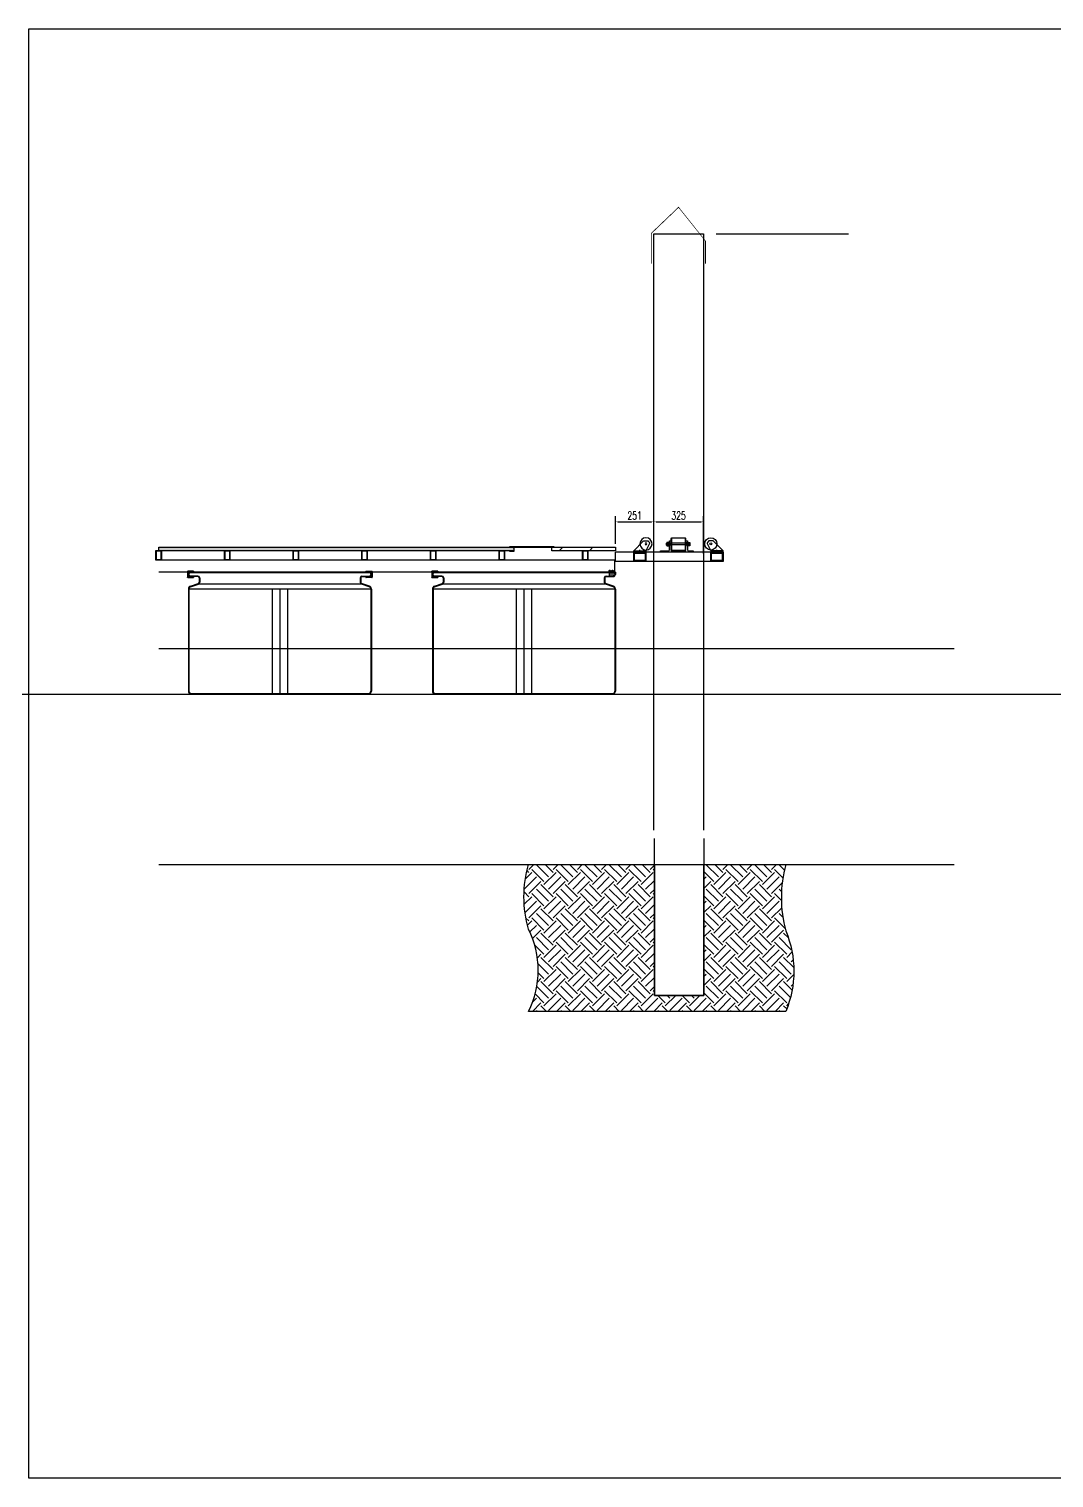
# Model space of a CAD drawing. Header units: millimetres. Extents: x -1714232 to -1367445, y 901519 to 1531173.
# Drawn here: x -1687352 to -1680632, y 901519 to 911023 of the extents above; entities that cross this region are included whole.
import ezdxf

# ---------------------------------------------------------------- set-up
doc = ezdxf.new("R2010")
doc.units = ezdxf.units.MM
doc.header["$LTSCALE"] = 1000
for name, pattern in [('ACAD_ISO03W100', [30, 12, -18]), ('CENTER2', [28.574999999999992, 19.05, -3.174999999999998, 3.174999999999998, -3.174999999999998]), ('DASH', [0.35, 0.25, -0.1]), ('DASHED2', [9.524999999999995, 6.349999999999998, -3.174999999999998]), ('HIDDEN', [0.375, 0.25, -0.125])]:
    doc.linetypes.add(name, pattern=pattern)
doc.layers.get('0').update_dxf_attribs({"linetype": 'CONTINUOUS'})
doc.layers.get('DEFPOINTS').update_dxf_attribs({"linetype": 'CONTINUOUS'})
doc.layers.add('_ACM-LD-SC64', color=251, linetype='CONTINUOUS', lineweight=13)
for name, color, linetype in [('PUB_DIM', 3, 'CONTINUOUS'), ('W-ALUMINUM_FRAME铝架', 30, 'CONTINUOUS'), ('W-FLOAT_BOWL浮筒', 253, 'CONTINUOUS'), ('W-MOUNTING固定方式', 5, 'CONTINUOUS'), ('W-STEEL_FRAME钢架', 3, 'CONTINUOUS'), ('W-STEEL_KEEL钢龙骨', 5, 'CONTINUOUS'), ('W-WOOD_FLOOR木地板', 30, 'CONTINUOUS'), ('ZJ', 251, 'CONTINUOUS'), ('扣板', 4, 'CONTINUOUS'), ('结构', 1, 'CONTINUOUS')]:
    doc.layers.add(name, color=color, linetype=linetype)
doc.styles.add('STANDARD_T3', font='simplex.shx', dxfattribs={"width": 0.7, "bigfont": 'gbcbig.shx'})
doc.dimstyles.new('W&&15', dxfattribs={"dimtxt": 52.5, "dimasz": 15, "dimexe": 37.5, "dimexo": 45, "dimgap": 15, "dimtad": 1, "dimdec": 0, "dimzin": 0, "dimdsep": 46, "dimtxsty": 'STANDARD_T3', "dimcen": 0.09, "dimclrd": 1, "dimclre": 1, "dimclrt": 7, "dimazin": 2, "dimtfac": 1, "dimtdec": 0, "dimtix": 1, "dimtmove": 2, "dimatfit": 3, "dimfxl": 100, "dimtolj": 1, "dimtzin": 0, "dimarcsym": 0})

# ---------------------------------------------------------------- blocks, each defined once
blk = doc.blocks.new('玻璃钢浮箱')
for p, q in [((-1336464.95106362, 1115022.612269829), (-1336464.95106362, 1115007.612269829)), ((-1335264.95106362, 1115022.612269832), (-1336464.95106362, 1115022.612269832)), ((-1335278.527714764, 1115018.612269829), (-1336451.374412476, 1115018.612269832)), ((-1335264.95106362, 1115022.612269829), (-1335264.95106362, 1115007.612269829)), ((-1336451.521735378, 1114930.448376054), (-1336400.322794921, 1114948.25749087)), ((-1336402.951063621, 1114996.612269829), (-1336451.374412476, 1114996.612269829)), ((-1336450.879067439, 1114926.436843038), (-1336399.00866057, 1114944.479521718)), ((-1336402.951063621, 1114992.612269829), (-1336449.95106362, 1114992.612269829)), ((-1335330.893466676, 1114944.479521722), (-1336399.008660571, 1114944.479521719)), ((-1336394.951063621, 1114984.612269829), (-1336394.951063621, 1114955.813429174)), ((-1336390.951063621, 1114984.612269829), (-1336390.951063621, 1114955.813429174)), ((-1335338.95106362, 1114984.612269831), (-1335338.95106362, 1114955.813429174)), ((-1335334.95106362, 1114984.612269831), (-1335334.95106362, 1114955.813429174)), ((-1335279.023059806, 1114926.436843041), (-1335330.893466675, 1114944.479521722)), ((-1335278.380391867, 1114930.448376058), (-1335329.579332324, 1114948.257490873)), ((-1335326.95106362, 1114996.612269831), (-1335278.527714764, 1114996.612269829)), ((-1335326.95106362, 1114992.612269831), (-1335279.95106362, 1114992.612269831)), ((-1336464.951063623, 1114911.558530298), (-1336464.951063622, 1114241.612269833)), ((-1336460.951063623, 1114912.26945872), (-1335268.951063622, 1114912.269458724)), ((-1336460.951063623, 1114912.26945872), (-1336460.951063623, 1114241.612269833)), ((-1335914.951063629, 1114912.269458722, 1e-08), (-1335914.951063629, 1114226.612269833, 1e-08)), ((-1335864.951063628, 1114912.269458722, 1e-08), (-1335864.951063631, 1114226.612269832, 1e-08)), ((-1335864.951063629, 1114912.269458722, 1e-08), (-1335864.95106363, 1114226.612269832, 1e-08)), ((-1335814.951063628, 1114912.269458722, 1e-08), (-1335814.951063631, 1114226.612269832, 1e-08)), ((-1335268.951063622, 1114912.269458724), (-1335268.95106362, 1114241.612269832)), ((-1335264.951063622, 1114911.558530302), (-1335264.951063624, 1114241.611891086)), ((-1336445.951063623, 1114226.612269833), (-1335283.95106362, 1114226.612269832)), ((-1336445.951063622, 1114222.612269833), (-1335283.95106362, 1114222.612269832))]:
    blk.add_line(p, q)
for centre, radius, start, end in [((-1336451.374412476, 1115007.612269829), 11, 90, 270), ((-1335278.527714764, 1115007.612269829), 11, 270, 90), ((-1336449.95106362, 1115007.612269829), 15, 180, 270), ((-1336444.951063623, 1114911.558530298), 20, 109.1797943720464, 180), ((-1336445.951063623, 1114912.26945872), 15, 109.1797943720464, 180), ((-1336402.951063621, 1114984.612269829), 12, 0, 90), ((-1336402.951063621, 1114984.612269829), 8, 0, 90), ((-1336402.951063621, 1114955.813429174), 8, 289.1797943720464, 0), ((-1336402.951063621, 1114955.813429174), 12, 289.1797943720464, 0), ((-1335326.95106362, 1114984.612269831), 12, 90, 180), ((-1335326.95106362, 1114955.813429174), 12, 180, 250.8202055983708), ((-1335326.95106362, 1114984.612269831), 8, 90, 180), ((-1335326.95106362, 1114955.813429174), 8, 180, 250.8202055983708), ((-1335279.95106362, 1115007.612269831), 15, 270, 0), ((-1335283.951063622, 1114912.269458724), 15, 0, 70.82020559837085), ((-1335284.951063622, 1114911.558530302), 20, 0, 70.82020559837085), ((-1336445.951063622, 1114241.612269833), 19, 180, 270), ((-1336445.951063623, 1114241.612269833), 15, 180, 270), ((-1335283.95106362, 1114241.612269832), 15, 270, 0), ((-1335283.95106362, 1114241.612269832), 19, 270, 0)]:
    blk.add_arc(centre, radius, start, end)
blk = doc.blocks.new('0123.')
at = {"layer": '结构', "color": 4, "linetype": 'ByBlock', "ltscale": 0.5}
for p, q in [((448796.9739971925, -94743.68440451115), (448796.9739971925, -94742.68440451115)), ((448797.9739971925, -94741.68440451115), (448835.9739971925, -94741.68440451115)), ((448832.9739971925, -94744.68440451115), (448797.9739971925, -94744.68440451115)), ((448833.9739971925, -94777.68440451115), (448833.9739971925, -94745.68440451115)), ((448836.9739971925, -94742.68440451115), (448836.9739971925, -94780.68440451115)), ((448796.9739971925, -94780.68440451115), (448796.9739971925, -94779.68440451115)), ((448797.9739971925, -94778.68440451115), (448832.9739971925, -94778.68440451115)), ((448835.9739971925, -94781.68440451115), (448797.9739971925, -94781.68440451115))]:
    blk.add_line(p, q, dxfattribs=at)
for centre, start, end in [((448797.9739971925, -94742.68440451115), 90, 180), ((448797.9739971925, -94743.68440451115), 180, 270), ((448832.9739971925, -94745.68440451115), 0, 90), ((448835.9739971925, -94742.68440451115), 0, 90), ((448797.9739971925, -94779.68440451115), 90, 180), ((448797.9739971925, -94780.68440451115), 180, 270), ((448832.9739971925, -94777.68440451115), 270, 0), ((448835.9739971925, -94780.68440451115), 270, 0)]:
    blk.add_arc(centre, 1, start, end, dxfattribs=at)
blk = doc.blocks.new('膨胀螺丝')
at = {"layer": '_ACM-LD-SC64', "color": 8}
for p, q in [((-1332436.829765675, 1115542.888619291), (-1332436.829765675, 1115538.088619291)), ((-1332424.829765675, 1115542.888619291), (-1332436.829765675, 1115542.888619291)), ((-1332424.829765675, 1115538.088619291), (-1332436.829765675, 1115538.088619291)), ((-1332434.429765675, 1115542.888619291), (-1332434.429765675, 1115538.088619291)), ((-1332434.029765675, 1115544.088619291), (-1332432.829765675, 1115545.288619291)), ((-1332434.029765675, 1115542.888619291), (-1332434.029765675, 1115544.088619291)), ((-1332428.829765675, 1115545.288619291), (-1332432.829765675, 1115545.288619291)), ((-1332427.629765675, 1115544.088619291), (-1332428.829765675, 1115545.288619291)), ((-1332427.629765675, 1115542.888619291), (-1332427.629765675, 1115544.088619291)), ((-1332427.229765675, 1115542.888619291), (-1332427.229765675, 1115538.088619291)), ((-1332424.829765675, 1115542.888619291), (-1332424.829765675, 1115538.088619291))]:
    blk.add_line(p, q, dxfattribs=at)
at = {"layer": '_ACM-LD-SC64', "color": 8, "linetype": 'HIDDEN', "ltscale": 5}
blk.add_lwpolyline([(-1332427.229765675, 1115538.088619291), (-1332427.225071973, 1115500.348928018), (-1332434.425071973, 1115500.348928018), (-1332434.429765675, 1115538.088619291)], close=True, dxfattribs=at)
blk = doc.blocks.new('ganglonggu')
at = {"layer": 'W-STEEL_KEEL钢龙骨'}
for points in [[(-1338168.928732046, 1115605.282686594), (-1338128.928732046, 1115605.282686594), (-1338128.928732046, 1115665.282686594), (-1338168.928732046, 1115665.282686594)], [(-1338165.928732046, 1115608.282686594), (-1338131.928732046, 1115608.282686594), (-1338131.928732046, 1115662.282686594), (-1338165.928732046, 1115662.282686594)]]:
    blk.add_lwpolyline(points, close=True, dxfattribs=at)
blk = doc.blocks.new('*D91')
at = {"layer": 'DEFPOINTS', "color": 0, "transparency": 16777216}
for p in [(-1682930.87946305, 907790.0009782678), (-1683255.87946305, 907537.4226927015), (-1682930.87946305, 907537.4226927015)]:
    blk.add_point(p, dxfattribs=at)
at = {"layer": 'PUB_DIM', "color": 1, "lineweight": -2, "transparency": 16777216}
for p, q in [((-1683255.87946305, 907582.4226927015), (-1683255.87946305, 907827.5009782678)), ((-1682930.87946305, 907582.4226927015), (-1682930.87946305, 907827.5009782678)), ((-1683240.87946305, 907790.0009782678), (-1682945.87946305, 907790.0009782678))]:
    blk.add_line(p, q, dxfattribs=at)
at = {"layer": 'PUB_DIM', "color": 1, "transparency": 16777216}
for points in [[(-1683240.87946305, 907792.5009782678), (-1683240.87946305, 907787.5009782678), (-1683255.87946305, 907790.0009782678)], [(-1682945.87946305, 907792.5009782678), (-1682945.87946305, 907787.5009782678), (-1682930.87946305, 907790.0009782678)]]:
    blk.add_solid(points, dxfattribs=at)
at = {"layer": 'PUB_DIM', "color": 7, "transparency": 16777216, "insert": (-1683093.37946305, 907831.2509782678), "char_height": 52.5, "attachment_point": 5, "style": 'STANDARD_T3'}
blk.add_mtext('\\A1;325', dxfattribs=at)
blk = doc.blocks.new('5632.')
for p, q in [((865972.7577480647, -129944.8268070182), (865995.8249615186, -129992.1216033775)), ((865980.8735029197, -129928.5214834217), (865973.7819724404, -129939.0348313285)), ((866075.8249615186, -129992.1216033775), (866013.753893707, -129930.0505355656))]:
    blk.add_line(p, q)
at = {"color": 0}
for p, q in [((866006.682825895, -129927.1216033775), (865984.3432487755, -129927.1216033775)), ((866075.8249615186, -129992.1216033775), (865995.8249615186, -129992.1216033775)), ((865995.8249615186, -129992.1216033775), (865995.8249615186, -130002.1216033775)), ((865995.8249615186, -130002.1216033775), (866075.8249615186, -130002.1216033775)), ((866075.8249615186, -130002.1216033775), (866075.8249615186, -129992.1216033775))]:
    blk.add_line(p, q, dxfattribs=at)
for radius in [40, 6]:
    blk.add_circle((865995.8249615186, -129947.3343983071), radius)
for centre, radius, start, end in [((865977.2517182962, -129942.6349512843), 5, 133.943538768999, 205.9999999985835), ((865984.3432487755, -129932.1216033775), 5, 90, 133.943538768999), ((866006.682825895, -129937.1216033775), 10, 45, 90)]:
    blk.add_arc(centre, radius, start, end)
blk = doc.blocks.new('*D90')
at = {"layer": 'DEFPOINTS', "color": 0, "transparency": 16777216}
for p in [(-1683255.87946305, 907790.0009746565), (-1683507.040310983, 907600.621520987), (-1683255.87946305, 907600.621520987)]:
    blk.add_point(p, dxfattribs=at)
at = {"layer": 'PUB_DIM', "color": 1, "lineweight": -2, "transparency": 16777216}
for p, q in [((-1683507.040310983, 907645.621520987), (-1683507.040310983, 907827.5009746565)), ((-1683255.87946305, 907645.621520987), (-1683255.87946305, 907827.5009746565)), ((-1683492.040310983, 907790.0009746565), (-1683270.87946305, 907790.0009746565))]:
    blk.add_line(p, q, dxfattribs=at)
at = {"layer": 'PUB_DIM', "color": 1, "transparency": 16777216}
for points in [[(-1683492.040310983, 907792.5009746565), (-1683492.040310983, 907787.5009746565), (-1683507.040310983, 907790.0009746565)], [(-1683270.87946305, 907792.5009746565), (-1683270.87946305, 907787.5009746565), (-1683255.87946305, 907790.0009746565)]]:
    blk.add_solid(points, dxfattribs=at)
at = {"layer": 'PUB_DIM', "color": 7, "transparency": 16777216, "insert": (-1683381.459887016, 907831.2509746565), "char_height": 52.5, "attachment_point": 5, "style": 'STANDARD_T3'}
blk.add_mtext('\\A1;251', dxfattribs=at)

msp = doc.modelspace()

# ---------------------------------------------------------------- hatches: boundary and pattern name
h = msp.add_hatch()
h.set_pattern_fill('土壤', color=256, scale=30, angle=45)
h.set_pattern_definition([(45, (-3002528.869460765, -1023087.945523134), (0, 159.0990257669732), [112.5, -112.5]), (45, (-3002558.700528096, -1023058.114455802), (0, 159.0990257669732), [112.5, -112.5]), (45, (-3002588.531595428, -1023028.283388471), (0, 159.0990257669732), [112.5, -112.5]), (135, (-3002588.531595428, -1023008.39601025), (-159.0990257669732, 2.842170943040401e-14), [112.5, -112.5]), (135, (-3002558.700528096, -1022978.564942919), (-159.0990257669732, 2.842170943040401e-14), [112.5, -112.5]), (135, (-3002528.869460765, -1022948.733875587), (-159.0990257669732, 2.842170943040401e-14), [112.5, -112.5])])
edge = h.paths.add_edge_path()
edge.add_line((-1682926.87884895, 905542.9300334055), (-1682390.323016037, 905542.9300334055))
edge.add_arc((-1681593.043464615, 905324.9549428789), 826.5396682594758, 164.7090876036048, 195.2909123963952)
edge.add_arc((-1683026.403510635, 904843.0997640111), 688.6443905466099, -22.53127899476482, 22.53127899476482, ccw=False)
edge.add_line((-1682390.323016037, 904579.2196756699), (-1684076.305485826, 904579.2196756699))
edge.add_arc((-1684627.581090487, 904848.9389433363), 613.7208450469742, 333.9291642894453, 386.0708357105547)
edge.add_arc((-1683355.753642274, 905330.7941222041), 751.1302177831844, 163.5951725134529, 196.4048274865471, ccw=False)
edge.add_line((-1684076.305485826, 905542.9300334055), (-1683251.878698042, 905542.9300334055))
edge.add_line((-1683251.878698042, 905542.9300334055), (-1683251.87822822, 904683.6112258069))
edge.add_line((-1683251.87822822, 904683.6112258069), (-1682926.87822822, 904683.6112258069))
edge.add_line((-1682926.87822822, 904683.6112258069), (-1682926.87884895, 905542.9300334055))
at = {"layer": 'W-ALUMINUM_FRAME铝架'}
h = msp.add_hatch(dxfattribs=at)
h.set_pattern_fill('金属', color=4, scale=5)
h.set_pattern_definition([(45, (-351064.0180437171, -208177.5780111933), (-8.838834764831844, 8.838834764831844), []), (45, (-351058.1254872172, -208177.5780111933), (-8.838834764831844, 8.838834764831844), [])])
edge = h.paths.add_edge_path()
edge.add_line((-1683909.761732199, 907627.3026711114), (-1684173.644521652, 907627.3026711114))
edge.add_line((-1684173.644521652, 907627.3026711114), (-1684200.980589194, 907627.3026711114))
edge.add_arc((-1684200.718788411, 907625.8256943515), 1.49999999997874, 100.0515325538867, 278.4424035466266)
edge.add_line((-1684200.498565714, 907624.3419484284), (-1684173.423099284, 907624.3026711114))
edge.add_line((-1684173.423099284, 907624.3026711114), (-1684173.423099284, 907600.3026711114))
edge.add_line((-1684173.423099284, 907600.3026711114), (-1684200.980589194, 907600.3026711114))
edge.add_arc((-1684200.718788411, 907598.8256943515), 1.49999999997874, 100.0515325538867, 278.4424035466266)
edge.add_line((-1684200.498565714, 907597.3419484284), (-1684173.423099284, 907597.3026711114))
edge.add_line((-1684173.423099284, 907597.3026711114), (-1684170.423099284, 907597.3026711114))
edge.add_line((-1684170.423099284, 907597.3026711114), (-1684170.423099284, 907624.3026711114))
edge.add_line((-1684170.423099284, 907624.3026711114), (-1683909.761732198, 907624.3026711114))
edge.add_line((-1683909.761732199, 907624.3026711114), (-1683909.761732199, 907627.3026711114))
at = {"layer": 'W-WOOD_FLOOR木地板'}
h = msp.add_hatch(dxfattribs=at)
h.set_pattern_fill('木纹01', color=256, scale=10, angle=45)
h.set_pattern_definition([(45, (-3003022.524499388, -1025385.425528024), (0, 56.5685424949238), [2, -38]), (45, (-3003045.151916387, -1025402.396090772), (0, 56.5685424949238), [4, -36]), (45, (-3003028.181353638, -1025382.597100899), (0, 56.5685424949238), [2, -38]), (45, (-3003047.980343511, -1025396.739236523), (0, 56.5685424949238), [2, -38]), (45, (-3003032.423994325, -1025378.354460212), (0, 56.5685424949238), [2, -38]), (45, (-3003049.394557074, -1025392.496595836), (0, 56.5685424949238), [2, -38]), (45, (-3003035.25242145, -1025375.526033087), (0, 56.5685424949238), [2, -38]), (45, (-3003053.637197761, -1025388.253955149), (0, 56.5685424949238), [2, -22, 2, -14]), (45, (-3003056.465624886, -1025385.425528024), (0, 56.5685424949238), [4, -20, 2, -14]), (45, (-3003062.122479135, -1025382.597100899), (0, 56.5685424949238), [2, -6, 2, -16, 2, -12]), (45, (-3003066.365119822, -1025381.182887337), (0, 56.5685424949238), [2, -8, 4, -26]), (45, (-3003049.394557074, -1025361.383897464), (0, 56.5685424949238), [2, -38]), (45, (-3003069.193546947, -1025378.354460212), (0, 56.5685424949238), [2, -10, 2, -26]), (90, (-3003045.151916387, -1025408.052945022), (-28.28427124800001, 28.28427124800001), [5.65684, -50.91170248]), (90, (-3003021.110285826, -1025384.011314462), (-28.28427124800001, 28.28427124800001), [11.313708, -45.25483448]), (90, (-3003035.25242145, -1025369.869178838), (-28.28427124800001, 28.28427124800001), [2.8284, -53.74014248]), (90, (-3003062.122479135, -1025391.082382274), (-28.28427124800001, 28.28427124800001), [8.485280000000001, -48.08326248]), (90, (-3003038.080848575, -1025367.040751713), (-28.28427124800001, 28.28427124800001), [14.142136, -42.42640648]), (90, (-3003042.323489262, -1025362.798111026), (-28.28427124800001, 28.28427124800001), [8.485280000000001, -48.08326248]), (0, (-3003050.808770636, -1025365.626538151), (28.28427124800001, 28.284271248), [2.8284, -53.74014248]), (0, (-3003038.080848575, -1025398.153450085), (28.28427124800001, 28.284271248), [5.65684, -50.91170248]), (0, (-3003047.980343511, -1025385.425528024), (28.28427124800001, 28.284271248), [5.65684, -50.91170248]), (0, (-3003033.838207887, -1025382.597100899), (28.28427124800001, 28.284271248), [5.65684, -50.91170248]), (0, (-3003046.566129949, -1025372.697605963), (28.28427124800001, 28.284271248), [5.65684, -50.91170248]), (0, (-3003047.980343511, -1025368.454965276), (28.28427124800001, 28.284271248), [8.485280000000001, -48.08326248]), (0, (-3003038.080848575, -1025392.496595836), (28.28427124800001, 28.284271248), [8.485280000000001, -48.08326248]), (0, (-3003035.25242145, -1025386.839741586), (28.28427124800001, 28.284271248), [8.485280000000001, -48.08326248]), (0, (-3003049.394557074, -1025381.182887337), (28.28427124800001, 28.284271248), [8.485280000000001, -48.08326248]), (0, (-3003047.980343511, -1025376.94024665), (28.28427124800001, 28.284271248), [8.485280000000001, -48.08326248]), (71.5650512, (-3003049.394557074, -1025400.98187721), (28.28427123614903, 28.2842712587801), [4.472135599999993, -84.97058319999991]), (71.5650512, (-3003026.767140076, -1025381.182887337), (28.28427123614903, 28.2842712587801), [17.88854399999997, -71.5541750799999]), (71.5650512, (-3003031.009780763, -1025376.94024665), (28.28427123614903, 28.2842712587801), [17.88854399999997, -71.5541750799999]), (71.5650512, (-3003033.838207887, -1025374.111819525), (28.28427123614903, 28.2842712587801), [17.88855999999998, -26.79999999999998, 8.944399999999987, -35.80975907999995]), (71.5650512, (-3003035.25242145, -1025367.040751713), (28.28427123614903, 28.2842712587801), [4.472135599999993, -84.97058319999991]), (71.5650512, (-3003070.607760509, -1025382.597100899), (28.28427123614903, 28.2842712587801), [4.472135599999993, -84.97058319999991]), (71.5650512, (-3003047.980343511, -1025359.969683901), (28.28427123614903, 28.2842712587801), [8.944271999999986, -80.4984470799999]), (18.43494879999998, (-3003029.5955672, -1025392.496595836), (28.28427125878011, 28.28427123614901), [8.944271999999996, -80.49844707999999]), (18.43494879999998, (-3003046.566129949, -1025395.325022961), (28.28427125878011, 28.28427123614901), [8.944271999999996, -80.49844707999999]), (18.43494879999998, (-3003042.323489262, -1025399.567663648), (28.28427125878011, 28.28427123614901), [4.472135599999999, -84.97044707999997]), (18.43494879999998, (-3003047.980343511, -1025391.082382274), (28.28427125878011, 28.28427123614901), [13.416408, -76.02631107999999]), (18.43494879999998, (-3003042.323489262, -1025385.425528024), (28.28427125878011, 28.28427123614901), [8.944271999999996, -80.49844707999999]), (18.43494879999998, (-3003040.909275699, -1025381.182887337), (28.28427125878011, 28.28427123614901), [8.944271999999996, -80.49844707999999]), (18.43494879999998, (-3003052.222984198, -1025386.839741586), (28.28427125878011, 28.28427123614901), [4.472135599999999, -84.97044707999997]), (18.43494879999998, (-3003053.637197761, -1025382.597100899), (28.28427125878011, 28.28427123614901), [4.472135599999999, -84.97044707999997]), (18.43494879999998, (-3003047.980343511, -1025365.626538151), (28.28427125878011, 28.28427123614901), [4.472135599999999, -84.97044707999997]), (18.43494879999998, (-3003039.495062137, -1025376.94024665), (28.28427125878011, 28.28427123614901), [4.472135599999999, -84.97044707999997]), (18.43494879999998, (-3003060.708265573, -1025381.182887337), (28.28427125878011, 28.28427123614901), [13.416408, -76.02631107999999]), (18.43494879999998, (-3003064.95090626, -1025379.768673775), (28.28427125878011, 28.28427123614901), [8.944271999999996, -80.49844707999999]), (18.43494879999998, (-3003040.909275699, -1025372.697605963), (28.28427125878011, 28.28427123614901), [4.471999999999999, -40.24799999999999, 4.471999999999999, -40.25071908]), (18.43494879999998, (-3003055.051411323, -1025375.526033087), (28.28427125878011, 28.28427123614901), [8.944271999999996, -80.49844707999999]), (18.43494879999998, (-3003056.465624886, -1025371.2833924), (28.28427125878011, 28.28427123614901), [8.944271999999996, -80.49844707999999]), (18.43494879999998, (-3003067.779333385, -1025376.94024665), (28.28427125878011, 28.28427123614901), [8.944271999999996, -80.49844707999999]), (18.43494879999998, (-3003059.29405201, -1025368.454965276), (28.28427125878011, 28.28427123614901), [8.944271999999996, -80.49844707999999])])
h.paths.add_polyline_path([(-1686501.014578361, 907623.7706453172), (-1684174.040310983, 907623.7706453172), (-1684174.040310983, 907600.9827874682), (-1686501.014578361, 907600.9827874682)])
h = msp.add_hatch(dxfattribs=at)
h.set_pattern_fill('饰面砖', color=256, scale=70, angle=315)
h.set_pattern_definition([(45, (-345470.1460616959, -208078.6611656072), (-98.99494936611663, 98.99494936611667), [])])
h.paths.add_polyline_path([(-1683924.040310983, 907623.4093788359), (-1683507.040310983, 907623.4093788359), (-1683507.040310983, 907600.621520987), (-1683924.040310983, 907600.621520987)])

# ---------------------------------------------------------------- linework, layer by layer
at = {"color": 4}
for p, q in [((-1683169.86930985, 907644.1103262103, -1e-08), (-1683173.86930985, 907644.1103262103, -1e-08)), ((-1683169.86930985, 907650.1103262103, -1e-08), (-1683172.86930985, 907650.1103262103, -1e-08)), ((-1683172.86930985, 907638.1103262103, -1e-08), (-1683169.86930985, 907638.1103262103, -1e-08))]:
    msp.add_line(p, q, dxfattribs=at)
for p, q in [((-1683167.86930985, 907649.6103262103, -1e-08), (-1683160.86930985, 907649.6103262103, -1e-08)), ((-1683160.86930985, 907638.6103262103, -1e-08), (-1683167.86930985, 907638.6103262103, -1e-08)), ((-1683156.86930985, 907643.0655625102, -1e-08), (-1683160.86930985, 907646.4114377222, -1e-08)), ((-1683156.86930985, 907640.7644509983, -1e-08), (-1683160.86930985, 907644.1103262103, -1e-08)), ((-1683031.86930985, 907643.0655625102, -1e-08), (-1683027.86930985, 907646.4114377222, -1e-08)), ((-1683031.86930985, 907640.7644509983, -1e-08), (-1683027.86930985, 907644.1103262103, -1e-08)), ((-1683020.86930985, 907649.6103262103, -1e-08), (-1683027.86930985, 907649.6103262103, -1e-08)), ((-1683027.86930985, 907638.6103262103, -1e-08), (-1683020.86930985, 907638.6103262103, -1e-08)), ((-1683018.86930985, 907637.1103262103, -1e-08), (-1683018.86930985, 907651.1103262103, -1e-08)), ((-1683507.040310983, 907530.621520987, -1e-08), (-1683507.040310983, 907590.621520987, -1e-08)), ((-1683138.86930985, 907604.621520987, -1e-08), (-1683049.86930985, 907604.621520987, -1e-08))]:
    msp.add_line(p, q)
at = {"color": 1}
for p, q in [((-1683153.86930985, 907651.621520987, -1e-08), (-1683143.86930985, 907651.621520987, -1e-08)), ((-1683143.86930985, 907637.621520987, -1e-08), (-1683153.86930985, 907637.621520987, -1e-08)), ((-1683034.86930985, 907651.621520987, -1e-08), (-1683044.86930985, 907651.621520987, -1e-08)), ((-1683034.86930985, 907637.621520987, -1e-08), (-1683044.86930985, 907637.621520987, -1e-08))]:
    msp.add_line(p, q, dxfattribs=at)
at = {"color": 6, "linetype": 'ACAD_ISO03W100'}
for p, q in [((-1683034.86930985, 907650.621520987, -1e-08), (-1683153.86930985, 907650.621520987, -1e-08)), ((-1683034.86930985, 907638.621520987, -1e-08), (-1683153.86930985, 907638.621520987, -1e-08))]:
    msp.add_line(p, q, dxfattribs=at)
at = {"color": 2}
for p, q in [((-1683153.86930985, 907644.621520987, -1e-08), (-1683143.86930985, 907644.621520987, -1e-08)), ((-1683044.86930985, 907644.621520987, -1e-08), (-1683034.86930985, 907644.621520987, -1e-08))]:
    msp.add_line(p, q, dxfattribs=at)
at = {"color": 0}
for p, q in [((-1682802.040310984, 907590.621520987, -1e-08), (-1683507.040310983, 907590.621520987, -1e-08)), ((-1682802.040310984, 907590.621520987, -1e-08), (-1682802.040310984, 907530.621520987, -1e-08)), ((-1682802.040310984, 907530.621520987, -1e-08), (-1683507.040310983, 907530.621520987, -1e-08))]:
    msp.add_line(p, q, dxfattribs=at)
at = {"linetype": 'DASHED2'}
for p, q in [((-1683354.040310984, 907590.621520987, -1e-08), (-1683354.040310984, 907600.621520987, -1e-08)), ((-1683340.040310984, 907590.621520987, -1e-08), (-1683340.040310984, 907600.621520987, -1e-08)), ((-1682849.040310984, 907590.6215209875, -1e-08), (-1682849.040310984, 907600.6215209875, -1e-08)), ((-1682835.040310984, 907590.6215209875, -1e-08), (-1682835.040310984, 907600.6215209875, -1e-08))]:
    msp.add_line(p, q, dxfattribs=at)
at = {"color": 3, "linetype": 'CENTER2', "ltscale": 0.5}
for p, q in [((-1683347.040310984, 907585.621520987, -1e-08), (-1683347.040310984, 907605.621520987, -1e-08)), ((-1682842.040310984, 907585.6215209875, -1e-08), (-1682842.040310984, 907605.6215209875, -1e-08))]:
    msp.add_line(p, q, dxfattribs=at)
at = {"const_width": 5}
msp.add_lwpolyline([(-1683271.880099837, 909482.5746112899), (-1683271.880099837, 909682.5746112899), (-1683093.380097067, 909853.3481983107), (-1682916.880099837, 909682.5746112899), (-1682916.880099836, 909482.5746112899)], dxfattribs=at)
at = {"elevation": -1e-08}
for points in [[(-1683138.86930985, 907600.621520987), (-1683049.86930985, 907600.621520987, 0.414213562373095), (-1683044.86930985, 907605.621520987), (-1683044.86930985, 907665.621520987), (-1683034.86930985, 907665.621520987), (-1683034.86930985, 907605.621520987, 0.414213562373095), (-1683029.86930985, 907600.621520987), (-1682997.86930985, 907600.621520987), (-1682997.86930985, 907590.621520987), (-1683210.869309815, 907590.621520987), (-1683210.869309815, 907600.621520987), (-1683158.86930985, 907600.621520987, 0.414213562373095), (-1683153.86930985, 907605.621520987), (-1683153.86930985, 907665.621520987)], [(-1683153.86930985, 907665.621520987), (-1683143.86930985, 907665.621520987), (-1683143.86930985, 907605.621520987, 0.414213562373095), (-1683138.86930985, 907600.621520987)]]:
    msp.add_lwpolyline(points, format="xyb", dxfattribs=at)
for points in [[(-1683173.86930985, 907639.1103262103), (-1683171.86930985, 907637.1103262103), (-1683171.86930985, 907651.1103262103), (-1683173.86930985, 907649.1103262103)], [(-1683169.86930985, 907635.6103262103), (-1683169.86930985, 907638.6103262103), (-1683169.86930985, 907649.6103262103), (-1683169.86930985, 907652.6103262103)], [(-1683046.86930985, 907681.621520987), (-1683049.86930985, 907684.621520987), (-1683049.86930985, 907604.621520987), (-1683046.86930985, 907607.621520987)], [(-1683018.86930985, 907635.6103262103), (-1683018.86930985, 907638.6103262103), (-1683018.86930985, 907649.6103262103), (-1683018.86930985, 907652.6103262103)]]:
    msp.add_lwpolyline(points, close=True, dxfattribs=at)
for points in [[(-1683171.86930985, 907637.1103262103), (-1683169.86930985, 907637.1103262103), (-1683169.86930985, 907651.1103262103), (-1683171.86930985, 907651.1103262103)], [(-1683156.86930985, 907657.6103262103), (-1683156.86930985, 907629.6103262103), (-1683153.86930985, 907629.6103262103), (-1683153.86930985, 907657.6103262103), (-1683156.86930985, 907657.6103262103), (-1683156.86930985, 907656.6103262103)], [(-1683138.86930985, 907684.621520987), (-1683138.86930985, 907604.621520987), (-1683141.86930985, 907607.621520987), (-1683141.86930985, 907681.621520987), (-1683138.86930985, 907684.621520987), (-1683049.86930985, 907684.621520987)], [(-1683031.86930985, 907657.6103262103), (-1683031.86930985, 907629.6103262103), (-1683034.86930985, 907629.6103262103), (-1683034.86930985, 907657.6103262103), (-1683031.86930985, 907657.6103262103), (-1683031.86930985, 907656.6103262103)]]:
    msp.add_lwpolyline(points, dxfattribs=at)
for points in [[(-1683167.86930985, 907632.6103262103), (-1683160.86930985, 907632.6103262103), (-1683160.86930985, 907633.6103262103), (-1683156.86930985, 907633.6103262103), (-1683156.86930985, 907654.6103262103), (-1683160.86930985, 907654.6103262103), (-1683160.86930985, 907633.6103262103), (-1683160.86930985, 907655.6103262103), (-1683167.86930985, 907655.6103262103, 0.6666666666666832), (-1683167.86930985, 907649.6103262103, 0.3636363636362479), (-1683167.86930985, 907638.6103262103, 0.6666666666659284)], [(-1683020.86930985, 907632.6103262103), (-1683027.86930985, 907632.6103262103), (-1683027.86930985, 907633.6103262103), (-1683031.86930985, 907633.6103262103), (-1683031.86930985, 907654.6103262103), (-1683027.86930985, 907654.6103262103), (-1683027.86930985, 907633.6103262103), (-1683027.86930985, 907655.6103262103), (-1683020.86930985, 907655.6103262103, -0.6666666666655323), (-1683020.86930985, 907649.6103262103, -0.3636363636359586), (-1683020.86930985, 907638.6103262103, -0.6666666666654425)]]:
    msp.add_lwpolyline(points, format="xyb", close=True, dxfattribs=at)
msp.add_lwpolyline([(-1682926.87884895, 905542.9300334055), (-1682390.323016037, 905542.9300334055, 0.1342360577363548), (-1682390.323016037, 905106.9798523523, -0.1991961435164959), (-1682390.323016037, 904579.2196756699), (-1684076.305485826, 904579.2196756699, 0.2315193902383781), (-1684076.305485826, 905118.6582110026, -0.1441452041679851), (-1684076.305485826, 905542.9300334055), (-1683251.878698042, 905542.9300334055), (-1683251.87822822, 904683.6112258069), (-1682926.87822822, 904683.6112258069), (-1682926.87884895, 905542.9300334055)], format="xyb")
at = {"layer": 'PUB_DIM'}
for p, q in [((-1687352.032200302, 911022.7711331407), (-1673912.032200302, 911022.7711331407)), ((-1687352.032200302, 901518.7711331407), (-1687352.032200302, 911022.7711331407)), ((-1682847.498499234, 909678.5746117518), (-1681978.517807199, 909678.5746117518)), ((-1686501.014578361, 906960.4712803487), (-1681286.076553685, 906960.4712803487)), ((-1686501.014578361, 905542.9300334055), (-1681286.076553685, 905542.9300334055)), ((-1673912.032200302, 901518.7711331407), (-1687352.032200302, 901518.7711331407))]:
    msp.add_line(p, q, dxfattribs=at)
msp.add_xline((-1683526.040310983, 906660.6215209942), (1, 0), dxfattribs=at)
at = {"layer": 'W-ALUMINUM_FRAME铝架', "color": 4}
for p, q in [((-1684173.644521652, 907627.3026711114), (-1684200.980589195, 907627.3026711114)), ((-1684173.423099284, 907600.3026711114), (-1684200.980589195, 907600.3026711114)), ((-1684200.498565714, 907624.3419484284), (-1684173.423099284, 907624.3026711114)), ((-1684200.498565714, 907597.3419484284), (-1684173.423099284, 907597.3026711114)), ((-1683909.761732199, 907627.3026711114), (-1684173.644521652, 907627.3026711114)), ((-1684173.423099284, 907624.3026711114), (-1684173.423099284, 907600.3026711114)), ((-1684173.423099284, 907597.3026711114), (-1684170.423099284, 907597.3026711114)), ((-1684170.423099284, 907624.3026711114), (-1683909.761732199, 907624.3026711114)), ((-1684170.423099284, 907597.3026711114), (-1684170.423099284, 907624.3026711114)), ((-1683909.761732199, 907624.3026711114), (-1683909.761732199, 907627.3026711114))]:
    msp.add_line(p, q, dxfattribs=at)
for centre in [(-1684200.718788411, 907625.8256943515), (-1684200.718788411, 907598.8256943515)]:
    msp.add_arc(centre, 1.499999999978139, 98.44240356427372, 278.4424035642737, dxfattribs=at)
at = {"layer": 'W-STEEL_FRAME钢架'}
msp.add_lwpolyline([(-1686501.014578361, 907540.9827874682), (-1683513.040310983, 907540.9827874684), (-1683513.040310983, 907460.6215209943), (-1686501.014578361, 907460.6215209942)], dxfattribs=at)
at = {"layer": 'W-STEEL_FRAME钢架', "linetype": 'DASH', "ltscale": 0.5, "elevation": -1e-08}
for points in [[(-1683387.040310984, 907530.621520987), (-1683387.040310984, 907590.621520987), (-1683307.040310984, 907590.621520987), (-1683307.040310984, 907530.621520987)], [(-1683382.040310984, 907535.621520987), (-1683382.040310984, 907585.621520987), (-1683312.040310984, 907585.621520987), (-1683312.040310984, 907535.621520987)], [(-1682882.040310984, 907530.621520987), (-1682882.040310984, 907590.621520987), (-1682802.040310984, 907590.621520987), (-1682802.040310984, 907530.621520987)], [(-1682877.040310984, 907535.621520987), (-1682877.040310984, 907585.621520987), (-1682807.040310984, 907585.621520987), (-1682807.040310984, 907535.621520987)]]:
    msp.add_lwpolyline(points, close=True, dxfattribs=at)
at = {"layer": 'W-WOOD_FLOOR木地板'}
for points in [[(-1686501.014578361, 907623.7706453172), (-1684174.040310983, 907623.7706453172), (-1684174.040310983, 907600.9827874682), (-1686501.014578361, 907600.9827874682)], [(-1683924.040310983, 907623.4093788359), (-1683507.040310983, 907623.4093788359), (-1683507.040310983, 907600.621520987), (-1683924.040310983, 907600.621520987)]]:
    msp.add_lwpolyline(points, close=True, dxfattribs=at)
at = {"layer": 'ZJ', "color": 1, "linetype": 'Continuous'}
for points in [[(-1683255.878829031, 905767.7687857847), (-1683255.880097067, 909678.5746085201), (-1682930.880097067, 909678.5746112899), (-1682930.878829031, 905767.768783015)], [(-1682926.878790727, 905712.4537098275), (-1682926.87822822, 904683.6112258069), (-1683251.87822822, 904683.6112258069), (-1683251.878790727, 905712.4537098275)]]:
    msp.add_lwpolyline(points, dxfattribs=at)

# ---------------------------------------------------------------- block references
at = {"xscale": -1}
msp.add_blockref('5632.', (-817311.2153494651, 1037592.743124365, -1e-08), dxfattribs=at)
for name, p in [('5632.', (-2548877.865272503, 1037592.743124364, -1e-08)), ('ganglonggu', (-348353.1460616959, -208064.2998991255)), ('ganglonggu', (-347903.1460616959, -208064.2998991255)), ('ganglonggu', (-347453.1460616959, -208064.2998991255)), ('ganglonggu', (-347003.1460616959, -208064.2998991255)), ('ganglonggu', (-346553.1460616959, -208064.2998991255)), ('ganglonggu', (-346103.1460616959, -208064.2998991255)), ('ganglonggu', (-345556.1115789283, -208064.6611656067))]:
    msp.add_blockref(name, p)
at = {"layer": 'W-FLOAT_BOWL浮筒'}
for p in [(-349842.0892473629, -207561.9907488376), (-348242.0892473629, -207561.9907488376)]:
    msp.add_blockref('玻璃钢浮箱', p, dxfattribs=at)
at = {"layer": 'W-MOUNTING固定方式'}
for p in [(-351114.5767570145, -208071.4670982971), (-351095.6804803445, -208071.4670982971)]:
    msp.add_blockref('膨胀螺丝', p, dxfattribs=at)
at = {"layer": '扣板', "xscale": -1}
for p in [(-1237475.554646837, 1002207.475278673, -1e-08), (-1235874.525501729, 1002207.475278673, -1e-08)]:
    msp.add_blockref('0123.', p, dxfattribs=at)
at = {"layer": '扣板'}
msp.add_blockref('0123.', (-2133939.9008173, 1002207.475278673, -1e-08), dxfattribs=at)

# ---------------------------------------------------------------- dimensions: what is measured, and where the dimension line sits
at = {"layer": 'PUB_DIM'}
for base, p1, p2, picture, middle in [((-1683255.87946305, 907790.0009746565), (-1683507.040310983, 907600.621520987), (-1683255.87946305, 907600.621520987), '*D90', (-1683381.459887016, 907831.2509746565)), ((-1682930.87946305, 907790.0009782678), (-1683255.87946305, 907537.4226927015), (-1682930.87946305, 907537.4226927015), '*D91', (-1683093.37946305, 907831.2509782678))]:
    dim = msp.add_linear_dim(base=base, p1=p1, p2=p2, dimstyle='W&&15', dxfattribs=at)
    dim.commit()
    dim.dimension.update_dxf_attribs({"geometry": picture, "text_midpoint": middle})

doc.saveas('drawing.dxf')
